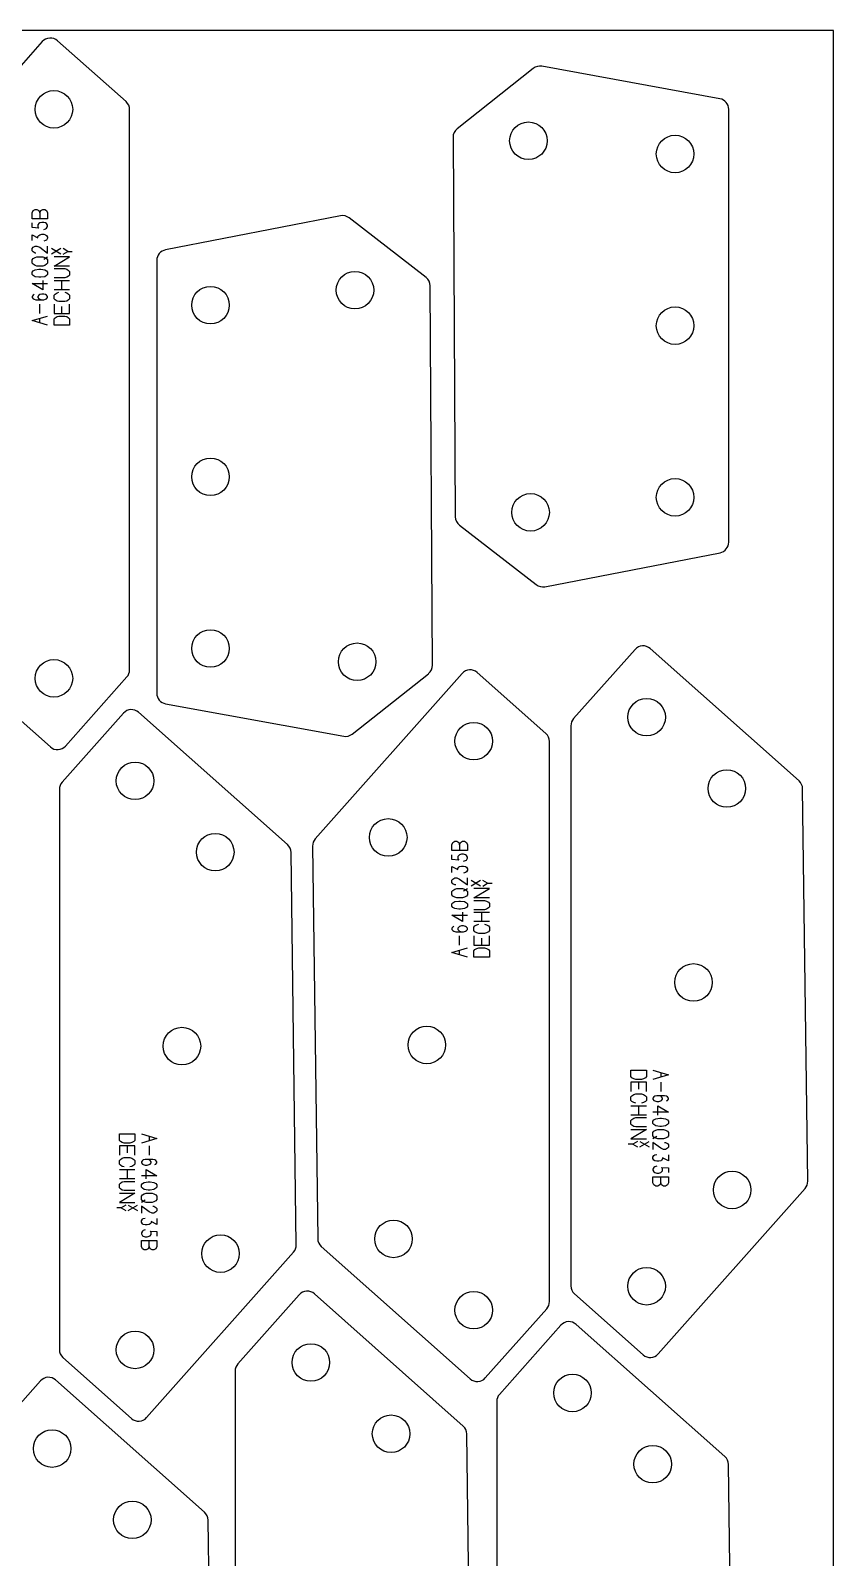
# Model space of a CAD drawing. Header units: millimetres. Extents: x 0 to 2500, y 0 to 1253.
# Drawn here: x 2126 to 2500, y 538 to 1250 of the extents above; entities that cross this region are included whole.
import ezdxf

# ---------------------------------------------------------------- set-up
doc = ezdxf.new("R2010")
doc.units = ezdxf.units.MM
doc.layers.add('PARTS', color=4, linetype='CONTINUOUS')
doc.layers.add('PLATE', color=2, linetype='CONTINUOUS')

msp = doc.modelspace()

# ---------------------------------------------------------------- linework, layer by layer
at = {"layer": 'PARTS'}
for p, q in [((2170.28, 1216.86), (2138.31, 1245.25)), ((2131.25, 1244.83), (2062.81, 1167.78)), ((2360.08, 1232.35), (2324.6, 1204.19)), ((2447.07, 1218.22), (2364.09, 1233.35)), ((2171.96, 952.12), (2171.96, 1213.12)), ((2451.18, 1011.59), (2451.18, 1213.3)), ((2322.7, 1200.25), (2323.74, 1023.45)), ((2126.51, 1165.03), (2126.96, 1166.11)), ((2126.51, 1162.33), (2126.51, 1165.03)), ((2133.71, 1162.33), (2126.51, 1162.33)), ((2126.51, 1158.16), (2126.51, 1160.32)), ((2126.96, 1166.11), (2127.86, 1166.65)), ((2127.86, 1166.65), (2128.76, 1166.65)), ((2128.76, 1166.65), (2129.66, 1166.11)), ((2129.66, 1160.05), (2129.21, 1159.51)), ((2129.66, 1166.11), (2130.11, 1165.03)), ((2130.11, 1160.32), (2129.66, 1160.05)), ((2130.11, 1165.03), (2130.56, 1166.11)), ((2130.11, 1165.03), (2130.11, 1162.33)), ((2131.01, 1160.59), (2130.11, 1160.32)), ((2130.56, 1166.11), (2131.46, 1166.65)), ((2131.91, 1160.59), (2131.01, 1160.59)), ((2131.46, 1166.65), (2132.36, 1166.65)), ((2132.81, 1160.32), (2131.91, 1160.59)), ((2132.36, 1166.65), (2133.26, 1166.11)), ((2133.26, 1160.05), (2132.81, 1160.32)), ((2133.26, 1166.11), (2133.71, 1165.03)), ((2133.71, 1159.24), (2133.26, 1160.05)), ((2133.71, 1165.03), (2133.71, 1162.33)), ((2270.29, 1163.66), (2188.67, 1147.82)), ((2310.13, 1134.98), (2274.3, 1162.71)), ((2129.66, 1157.89), (2126.51, 1158.16)), ((2126.51, 1152.1), (2126.51, 1154.8)), ((2126.51, 1154.8), (2129.21, 1153.45)), ((2129.21, 1159.51), (2129.21, 1158.43)), ((2129.21, 1158.43), (2129.66, 1157.89)), ((2129.21, 1153.99), (2129.66, 1154.53)), ((2129.21, 1153.45), (2129.21, 1153.99)), ((2129.66, 1154.53), (2130.11, 1154.8)), ((2130.11, 1154.8), (2131.01, 1155.07)), ((2131.01, 1155.07), (2131.91, 1155.07)), ((2131.91, 1157.35), (2132.81, 1157.62)), ((2131.91, 1155.07), (2132.81, 1154.8)), ((2132.81, 1157.62), (2133.26, 1157.89)), ((2132.81, 1154.8), (2133.26, 1154.53)), ((2133.26, 1157.89), (2133.71, 1158.7)), ((2133.26, 1154.53), (2133.71, 1153.72)), ((2133.71, 1153.18), (2133.26, 1152.37)), ((2133.71, 1158.7), (2133.71, 1159.24)), ((2133.71, 1153.72), (2133.71, 1153.18)), ((2126.51, 1148.47), (2126.96, 1149.01)), ((2126.51, 1147.39), (2126.51, 1148.47)), ((2126.96, 1146.85), (2126.51, 1147.39)), ((2126.96, 1149.01), (2127.86, 1149.55)), ((2127.86, 1146.31), (2126.96, 1146.85)), ((2127.86, 1149.55), (2128.76, 1149.55)), ((2128.31, 1146.31), (2127.86, 1146.31)), ((2128.76, 1149.55), (2130.11, 1149.01)), ((2130.11, 1149.01), (2133.71, 1146.31)), ((2132.81, 1152.1), (2131.91, 1151.83)), ((2133.26, 1152.37), (2132.81, 1152.1)), ((2133.71, 1146.31), (2133.71, 1149.55)), ((2139.83, 1145.77), (2135.51, 1148.36)), ((2139.83, 1148.36), (2135.51, 1145.77)), ((2143.07, 1147.07), (2140.91, 1148.36)), ((2140.91, 1145.77), (2143.07, 1147.07)), ((2143.07, 1147.07), (2145.23, 1147.07)), ((2126.51, 1143.22), (2126.96, 1143.76)), ((2126.51, 1141.6), (2126.51, 1143.22)), ((2126.96, 1141.06), (2126.51, 1141.6)), ((2126.96, 1143.76), (2127.86, 1144.3)), ((2127.86, 1140.52), (2126.96, 1141.06)), ((2126.96, 1137.97), (2127.86, 1138.51)), ((2127.86, 1144.3), (2128.76, 1144.57)), ((2128.76, 1140.25), (2127.86, 1140.52)), ((2127.86, 1138.51), (2129.66, 1138.78)), ((2128.76, 1144.57), (2131.46, 1144.57)), ((2131.46, 1140.25), (2128.76, 1140.25)), ((2129.66, 1138.78), (2130.56, 1138.78)), ((2130.56, 1138.78), (2132.36, 1138.51)), ((2131.46, 1144.57), (2132.36, 1144.3)), ((2132.36, 1140.52), (2131.46, 1140.25)), ((2131.91, 1143.49), (2133.71, 1144.57)), ((2132.36, 1144.3), (2133.26, 1143.76)), ((2133.26, 1141.06), (2132.36, 1140.52)), ((2132.36, 1138.51), (2133.26, 1137.97)), ((2133.26, 1143.76), (2133.71, 1143.22)), ((2133.71, 1141.6), (2133.26, 1141.06)), ((2133.71, 1143.22), (2133.71, 1141.6)), ((2136.77, 1140.25), (2143.97, 1144.57)), ((2143.97, 1144.57), (2136.77, 1144.57)), ((2143.97, 1140.25), (2136.77, 1140.25)), ((2136.77, 1139.05), (2141.72, 1139.05)), ((2141.72, 1139.05), (2142.62, 1138.78)), ((2142.62, 1138.78), (2143.52, 1138.24)), ((2184.62, 1142.91), (2184.62, 941.21)), ((2126.51, 1137.43), (2126.96, 1137.97)), ((2126.51, 1136.35), (2126.51, 1137.43)), ((2126.96, 1135.81), (2126.51, 1136.35)), ((2131.46, 1129.21), (2126.51, 1132.18)), ((2126.51, 1132.18), (2133.71, 1132.18)), ((2127.86, 1135.27), (2126.96, 1135.81)), ((2129.66, 1135), (2127.86, 1135.27)), ((2130.56, 1135), (2129.66, 1135)), ((2132.36, 1135.27), (2130.56, 1135)), ((2131.46, 1133.53), (2131.46, 1129.21)), ((2133.26, 1135.81), (2132.36, 1135.27)), ((2133.26, 1137.97), (2133.71, 1137.43)), ((2133.71, 1136.35), (2133.26, 1135.81)), ((2133.71, 1137.43), (2133.71, 1136.35)), ((2141.72, 1134.73), (2136.77, 1134.73)), ((2136.77, 1133.53), (2143.97, 1133.53)), ((2140.37, 1129.21), (2140.37, 1133.53)), ((2142.62, 1135), (2141.72, 1134.73)), ((2143.52, 1135.54), (2142.62, 1135)), ((2143.52, 1138.24), (2143.97, 1137.7)), ((2143.97, 1136.08), (2143.52, 1135.54)), ((2143.97, 1137.7), (2143.97, 1136.08)), ((2126.96, 1126.66), (2126.51, 1126.12)), ((2126.51, 1126.12), (2126.51, 1125.58)), ((2126.51, 1125.58), (2126.96, 1125.04)), ((2127.41, 1126.93), (2126.96, 1126.66)), ((2126.96, 1125.04), (2127.41, 1124.77)), ((2127.41, 1124.77), (2128.31, 1124.5)), ((2128.31, 1124.5), (2131.91, 1124.5)), ((2129.66, 1126.66), (2129.21, 1126.12)), ((2129.21, 1126.12), (2129.21, 1125.58)), ((2129.21, 1125.58), (2129.66, 1125.04)), ((2130.11, 1126.93), (2129.66, 1126.66)), ((2129.66, 1125.04), (2130.11, 1124.77)), ((2131.01, 1127.2), (2130.11, 1126.93)), ((2130.11, 1124.77), (2131.01, 1124.5)), ((2131.91, 1127.2), (2131.01, 1127.2)), ((2132.81, 1126.93), (2131.91, 1127.2)), ((2131.91, 1124.5), (2132.81, 1124.77)), ((2133.26, 1126.66), (2132.81, 1126.93)), ((2132.81, 1124.77), (2133.26, 1125.04)), ((2133.71, 1126.12), (2133.26, 1126.66)), ((2133.26, 1125.04), (2133.71, 1125.58)), ((2133.71, 1125.58), (2133.71, 1126.12)), ((2143.97, 1129.21), (2136.77, 1129.21)), ((2136.77, 1126.66), (2137.22, 1127.2)), ((2136.77, 1125.04), (2136.77, 1126.66)), ((2137.22, 1124.5), (2136.77, 1125.04)), ((2137.22, 1127.2), (2138.12, 1127.74)), ((2138.12, 1123.96), (2137.22, 1124.5)), ((2138.12, 1127.74), (2139.02, 1128.01)), ((2141.72, 1128.01), (2142.62, 1127.74)), ((2142.62, 1127.74), (2143.52, 1127.2)), ((2143.52, 1124.5), (2142.62, 1123.96)), ((2143.52, 1127.2), (2143.97, 1126.66)), ((2143.97, 1125.04), (2143.52, 1124.5)), ((2143.97, 1126.66), (2143.97, 1125.04)), ((2313.1, 954.26), (2312.06, 1131.05)), ((2130.11, 1118.17), (2130.11, 1122.49)), ((2136.77, 1122.49), (2136.77, 1118.17)), ((2136.77, 1118.17), (2143.97, 1118.17)), ((2139.02, 1123.69), (2138.12, 1123.96)), ((2141.72, 1123.69), (2139.02, 1123.69)), ((2140.37, 1118.17), (2140.37, 1121.41)), ((2142.62, 1123.96), (2141.72, 1123.69)), ((2143.97, 1118.17), (2143.97, 1122.49)), ((2126.51, 1114.81), (2133.71, 1116.97)), ((2133.71, 1112.65), (2126.51, 1114.81)), ((2130.11, 1113.73), (2130.11, 1115.89)), ((2136.77, 1115.62), (2137.22, 1116.16)), ((2136.77, 1112.65), (2136.77, 1115.62)), ((2143.97, 1112.65), (2136.77, 1112.65)), ((2137.22, 1116.16), (2138.12, 1116.7)), ((2138.12, 1116.7), (2139.02, 1116.97)), ((2139.02, 1116.97), (2141.72, 1116.97)), ((2141.72, 1116.97), (2142.62, 1116.7)), ((2142.62, 1116.7), (2143.52, 1116.16)), ((2143.52, 1116.16), (2143.97, 1115.62)), ((2143.97, 1115.62), (2143.97, 1112.65)), ((2325.67, 1019.53), (2361.5, 991.8)), ((2365.51, 990.84), (2447.13, 1006.68)), ((2065.64, 977.78), (2135.01, 916.15)), ((2407.5, 961.58), (2378.88, 929.35)), ((2483.94, 900.37), (2414.56, 961.99)), ((2142.07, 916.57), (2170.7, 948.8)), ((2326.91, 950.41), (2258.47, 873.36)), ((2275.72, 922.15), (2311.2, 950.31)), ((2365.94, 922.44), (2333.97, 950.83)), ((2245.51, 870.7), (2176.13, 932.32)), ((2188.73, 936.29), (2271.71, 921.15)), ((2169.07, 931.9), (2140.45, 899.68)), ((2377.62, 926.03), (2377.62, 665.03)), ((2367.62, 657.69), (2367.62, 918.7)), ((2488.03, 713.75), (2485.62, 896.7)), ((2139.19, 896.36), (2139.19, 635.35)), ((2257.21, 869.97), (2259.62, 687.03)), ((2322.17, 870.61), (2322.62, 871.69)), ((2322.17, 867.91), (2322.17, 870.61)), ((2322.62, 871.69), (2323.52, 872.23)), ((2323.52, 872.23), (2324.42, 872.23)), ((2324.42, 872.23), (2325.32, 871.69)), ((2325.32, 871.69), (2325.77, 870.61)), ((2325.77, 870.61), (2326.22, 871.69)), ((2325.77, 870.61), (2325.77, 867.91)), ((2326.22, 871.69), (2327.12, 872.23)), ((2327.12, 872.23), (2328.02, 872.23)), ((2328.02, 872.23), (2328.92, 871.69)), ((2328.92, 871.69), (2329.37, 870.61)), ((2329.37, 870.61), (2329.37, 867.91)), ((2249.59, 684.08), (2247.19, 867.02)), ((2329.37, 867.91), (2322.17, 867.91)), ((2322.17, 863.74), (2322.17, 865.9)), ((2325.32, 863.47), (2322.17, 863.74)), ((2325.32, 865.63), (2324.87, 865.09)), ((2324.87, 865.09), (2324.87, 864.01)), ((2324.87, 864.01), (2325.32, 863.47)), ((2325.77, 865.9), (2325.32, 865.63)), ((2326.67, 866.17), (2325.77, 865.9)), ((2327.57, 866.17), (2326.67, 866.17)), ((2328.47, 865.9), (2327.57, 866.17)), ((2327.57, 862.93), (2328.47, 863.2)), ((2328.92, 865.63), (2328.47, 865.9)), ((2328.47, 863.2), (2328.92, 863.47)), ((2329.37, 864.82), (2328.92, 865.63)), ((2328.92, 863.47), (2329.37, 864.28)), ((2329.37, 864.28), (2329.37, 864.82)), ((2322.17, 857.68), (2322.17, 860.38)), ((2322.17, 860.38), (2324.87, 859.03)), ((2322.17, 854.05), (2322.62, 854.59)), ((2322.17, 852.97), (2322.17, 854.05)), ((2322.62, 854.59), (2323.52, 855.13)), ((2323.52, 855.13), (2324.42, 855.13)), ((2324.42, 855.13), (2325.77, 854.59)), ((2324.87, 859.57), (2325.32, 860.11)), ((2324.87, 859.03), (2324.87, 859.57)), ((2325.32, 860.11), (2325.77, 860.38)), ((2325.77, 860.38), (2326.67, 860.65)), ((2325.77, 854.59), (2329.37, 851.89)), ((2326.67, 860.65), (2327.57, 860.65)), ((2327.57, 860.65), (2328.47, 860.38)), ((2328.47, 857.68), (2327.57, 857.41)), ((2328.47, 860.38), (2328.92, 860.11)), ((2328.92, 857.95), (2328.47, 857.68)), ((2328.92, 860.11), (2329.37, 859.3)), ((2329.37, 858.76), (2328.92, 857.95)), ((2329.37, 859.3), (2329.37, 858.76)), ((2329.37, 851.89), (2329.37, 855.13)), ((2335.49, 851.35), (2331.17, 853.94)), ((2335.49, 853.94), (2331.17, 851.35)), ((2338.73, 852.65), (2336.57, 853.94)), ((2322.62, 852.43), (2322.17, 852.97)), ((2322.17, 848.8), (2322.62, 849.34)), ((2322.17, 847.18), (2322.17, 848.8)), ((2322.62, 846.64), (2322.17, 847.18)), ((2323.52, 851.89), (2322.62, 852.43)), ((2322.62, 849.34), (2323.52, 849.88)), ((2323.97, 851.89), (2323.52, 851.89)), ((2323.52, 849.88), (2324.42, 850.15)), ((2324.42, 850.15), (2327.12, 850.15)), ((2327.12, 850.15), (2328.02, 849.88)), ((2327.57, 849.07), (2329.37, 850.15)), ((2328.02, 849.88), (2328.92, 849.34)), ((2328.92, 849.34), (2329.37, 848.8)), ((2329.37, 847.18), (2328.92, 846.64)), ((2329.37, 848.8), (2329.37, 847.18)), ((2332.43, 845.83), (2339.63, 850.15)), ((2339.63, 850.15), (2332.43, 850.15)), ((2336.57, 851.35), (2338.73, 852.65)), ((2338.73, 852.65), (2340.89, 852.65)), ((2322.17, 843.01), (2322.62, 843.55)), ((2322.17, 841.93), (2322.17, 843.01)), ((2322.62, 841.39), (2322.17, 841.93)), ((2323.52, 846.1), (2322.62, 846.64)), ((2322.62, 843.55), (2323.52, 844.09)), ((2323.52, 840.85), (2322.62, 841.39)), ((2324.42, 845.83), (2323.52, 846.1)), ((2323.52, 844.09), (2325.32, 844.36)), ((2325.32, 840.58), (2323.52, 840.85)), ((2327.12, 845.83), (2324.42, 845.83)), ((2325.32, 844.36), (2326.22, 844.36)), ((2326.22, 840.58), (2325.32, 840.58)), ((2326.22, 844.36), (2328.02, 844.09)), ((2328.02, 840.85), (2326.22, 840.58)), ((2328.02, 846.1), (2327.12, 845.83)), ((2328.92, 846.64), (2328.02, 846.1)), ((2328.02, 844.09), (2328.92, 843.55)), ((2328.92, 841.39), (2328.02, 840.85)), ((2328.92, 843.55), (2329.37, 843.01)), ((2329.37, 841.93), (2328.92, 841.39)), ((2329.37, 843.01), (2329.37, 841.93)), ((2339.63, 845.83), (2332.43, 845.83)), ((2332.43, 844.63), (2337.38, 844.63)), ((2337.38, 840.31), (2332.43, 840.31)), ((2337.38, 844.63), (2338.28, 844.36)), ((2338.28, 840.58), (2337.38, 840.31)), ((2338.28, 844.36), (2339.18, 843.82)), ((2339.18, 841.12), (2338.28, 840.58)), ((2339.18, 843.82), (2339.63, 843.28)), ((2339.63, 841.66), (2339.18, 841.12)), ((2339.63, 843.28), (2339.63, 841.66)), ((2327.12, 834.79), (2322.17, 837.76)), ((2322.17, 837.76), (2329.37, 837.76)), ((2323.07, 832.51), (2322.62, 832.24)), ((2325.77, 832.51), (2325.32, 832.24)), ((2326.67, 832.78), (2325.77, 832.51)), ((2327.57, 832.78), (2326.67, 832.78)), ((2327.12, 839.11), (2327.12, 834.79)), ((2328.47, 832.51), (2327.57, 832.78)), ((2328.92, 832.24), (2328.47, 832.51)), ((2332.43, 839.11), (2339.63, 839.11)), ((2339.63, 834.79), (2332.43, 834.79)), ((2332.43, 832.24), (2332.88, 832.78)), ((2332.88, 832.78), (2333.78, 833.32)), ((2333.78, 833.32), (2334.68, 833.59)), ((2336.03, 834.79), (2336.03, 839.11)), ((2337.38, 833.59), (2338.28, 833.32)), ((2338.28, 833.32), (2339.18, 832.78)), ((2339.18, 832.78), (2339.63, 832.24)), ((2322.62, 832.24), (2322.17, 831.7)), ((2322.17, 831.7), (2322.17, 831.16)), ((2322.17, 831.16), (2322.62, 830.62)), ((2322.62, 830.62), (2323.07, 830.35)), ((2323.07, 830.35), (2323.97, 830.08)), ((2323.97, 830.08), (2327.57, 830.08)), ((2325.32, 832.24), (2324.87, 831.7)), ((2324.87, 831.7), (2324.87, 831.16)), ((2324.87, 831.16), (2325.32, 830.62)), ((2325.32, 830.62), (2325.77, 830.35)), ((2325.77, 830.35), (2326.67, 830.08)), ((2325.77, 823.75), (2325.77, 828.07)), ((2327.57, 830.08), (2328.47, 830.35)), ((2328.47, 830.35), (2328.92, 830.62)), ((2329.37, 831.7), (2328.92, 832.24)), ((2328.92, 830.62), (2329.37, 831.16)), ((2329.37, 831.16), (2329.37, 831.7)), ((2332.43, 830.62), (2332.43, 832.24)), ((2332.88, 830.08), (2332.43, 830.62)), ((2332.43, 828.07), (2332.43, 823.75)), ((2333.78, 829.54), (2332.88, 830.08)), ((2334.68, 829.27), (2333.78, 829.54)), ((2337.38, 829.27), (2334.68, 829.27)), ((2336.03, 823.75), (2336.03, 826.99)), ((2338.28, 829.54), (2337.38, 829.27)), ((2339.18, 830.08), (2338.28, 829.54)), ((2339.63, 830.62), (2339.18, 830.08)), ((2339.63, 832.24), (2339.63, 830.62)), ((2339.63, 823.75), (2339.63, 828.07)), ((2322.17, 820.39), (2329.37, 822.55)), ((2329.37, 818.23), (2322.17, 820.39)), ((2325.77, 819.31), (2325.77, 821.47)), ((2332.43, 823.75), (2339.63, 823.75)), ((2332.43, 821.2), (2332.88, 821.74)), ((2332.43, 818.23), (2332.43, 821.2)), ((2332.88, 821.74), (2333.78, 822.28)), ((2333.78, 822.28), (2334.68, 822.55)), ((2334.68, 822.55), (2337.38, 822.55)), ((2337.38, 822.55), (2338.28, 822.28)), ((2338.28, 822.28), (2339.18, 821.74)), ((2339.18, 821.74), (2339.63, 821.2)), ((2339.63, 821.2), (2339.63, 818.23)), ((2339.63, 818.23), (2332.43, 818.23)), ((2405.6, 762.53), (2405.6, 765.5)), ((2405.6, 765.5), (2412.8, 765.5)), ((2406.05, 761.99), (2405.6, 762.53)), ((2406.95, 761.45), (2406.05, 761.99)), ((2407.85, 761.18), (2406.95, 761.45)), ((2411.45, 761.45), (2410.55, 761.18)), ((2412.35, 761.99), (2411.45, 761.45)), ((2412.8, 762.53), (2412.35, 761.99)), ((2412.8, 765.5), (2412.8, 762.53)), ((2415.86, 765.5), (2423.06, 763.34)), ((2423.06, 763.34), (2415.86, 761.18)), ((2419.46, 764.42), (2419.46, 762.26)), ((2412.8, 759.98), (2405.6, 759.98)), ((2405.6, 759.98), (2405.6, 755.66)), ((2406.95, 754.19), (2407.85, 754.46)), ((2410.55, 761.18), (2407.85, 761.18)), ((2407.85, 754.46), (2410.55, 754.46)), ((2409.2, 759.98), (2409.2, 756.74)), ((2410.55, 754.46), (2411.45, 754.19)), ((2412.8, 755.66), (2412.8, 759.98)), ((2419.46, 759.98), (2419.46, 755.66)), ((2405.6, 753.11), (2406.05, 753.65)), ((2405.6, 751.49), (2405.6, 753.11)), ((2406.05, 750.95), (2405.6, 751.49)), ((2405.6, 748.94), (2412.8, 748.94)), ((2406.05, 753.65), (2406.95, 754.19)), ((2406.95, 750.41), (2406.05, 750.95)), ((2407.85, 750.14), (2406.95, 750.41)), ((2409.2, 748.94), (2409.2, 744.62)), ((2411.45, 750.41), (2410.55, 750.14)), ((2411.45, 754.19), (2412.35, 753.65)), ((2412.35, 750.95), (2411.45, 750.41)), ((2412.35, 753.65), (2412.8, 753.11)), ((2412.8, 751.49), (2412.35, 750.95)), ((2412.8, 753.11), (2412.8, 751.49)), ((2416.31, 753.11), (2415.86, 752.57)), ((2415.86, 752.57), (2415.86, 752.03)), ((2415.86, 752.03), (2416.31, 751.49)), ((2416.76, 753.38), (2416.31, 753.11)), ((2416.31, 751.49), (2416.76, 751.22)), ((2417.66, 753.65), (2416.76, 753.38)), ((2416.76, 751.22), (2417.66, 750.95)), ((2421.26, 753.65), (2417.66, 753.65)), ((2417.66, 750.95), (2418.56, 750.95)), ((2418.11, 744.62), (2418.11, 748.94)), ((2418.11, 748.94), (2423.06, 745.97)), ((2419.46, 753.38), (2418.56, 753.65)), ((2418.56, 750.95), (2419.46, 751.22)), ((2419.91, 753.11), (2419.46, 753.38)), ((2419.46, 751.22), (2419.91, 751.49)), ((2420.36, 752.57), (2419.91, 753.11)), ((2419.91, 751.49), (2420.36, 752.03)), ((2420.36, 752.03), (2420.36, 752.57)), ((2422.16, 753.38), (2421.26, 753.65)), ((2422.61, 753.11), (2422.16, 753.38)), ((2422.16, 751.22), (2422.61, 751.49)), ((2423.06, 752.57), (2422.61, 753.11)), ((2422.61, 751.49), (2423.06, 752.03)), ((2423.06, 752.03), (2423.06, 752.57)), ((2412.8, 744.62), (2405.6, 744.62)), ((2405.6, 742.07), (2406.05, 742.61)), ((2405.6, 740.45), (2405.6, 742.07)), ((2406.05, 739.91), (2405.6, 740.45)), ((2406.05, 742.61), (2406.95, 743.15)), ((2406.95, 743.15), (2407.85, 743.42)), ((2407.85, 743.42), (2412.8, 743.42)), ((2423.06, 745.97), (2415.86, 745.97)), ((2415.86, 741.8), (2416.31, 742.34)), ((2415.86, 740.72), (2415.86, 741.8)), ((2416.31, 740.18), (2415.86, 740.72)), ((2416.31, 742.34), (2417.21, 742.88)), ((2417.21, 739.64), (2416.31, 740.18)), ((2417.21, 742.88), (2419.01, 743.15)), ((2419.01, 743.15), (2419.91, 743.15)), ((2419.91, 743.15), (2421.71, 742.88)), ((2421.71, 742.88), (2422.61, 742.34)), ((2422.61, 740.18), (2421.71, 739.64)), ((2422.61, 742.34), (2423.06, 741.8)), ((2423.06, 740.72), (2422.61, 740.18)), ((2423.06, 741.8), (2423.06, 740.72)), ((2167.17, 732.85), (2167.17, 735.82)), ((2167.17, 735.82), (2174.37, 735.82)), ((2174.37, 735.82), (2174.37, 732.85)), ((2177.43, 735.82), (2184.63, 733.66)), ((2184.63, 733.66), (2177.43, 731.5)), ((2181.03, 734.74), (2181.03, 732.58)), ((2405.6, 737.9), (2412.8, 737.9)), ((2412.8, 737.9), (2405.6, 733.58)), ((2405.6, 733.58), (2412.8, 733.58)), ((2406.95, 739.37), (2406.05, 739.91)), ((2407.85, 739.1), (2406.95, 739.37)), ((2412.8, 739.1), (2407.85, 739.1)), ((2415.86, 736.55), (2416.31, 737.09)), ((2415.86, 734.93), (2415.86, 736.55)), ((2416.31, 734.39), (2415.86, 734.93)), ((2417.66, 734.66), (2415.86, 733.58)), ((2416.31, 737.09), (2417.21, 737.63)), ((2417.21, 733.85), (2416.31, 734.39)), ((2419.01, 739.37), (2417.21, 739.64)), ((2417.21, 737.63), (2418.11, 737.9)), ((2418.11, 733.58), (2417.21, 733.85)), ((2418.11, 737.9), (2420.81, 737.9)), ((2420.81, 733.58), (2418.11, 733.58)), ((2419.91, 739.37), (2419.01, 739.37)), ((2421.71, 739.64), (2419.91, 739.37)), ((2420.81, 737.9), (2421.71, 737.63)), ((2421.71, 733.85), (2420.81, 733.58)), ((2421.71, 737.63), (2422.61, 737.09)), ((2422.61, 734.39), (2421.71, 733.85)), ((2422.61, 737.09), (2423.06, 736.55)), ((2423.06, 734.93), (2422.61, 734.39)), ((2423.06, 736.55), (2423.06, 734.93)), ((2167.62, 732.31), (2167.17, 732.85)), ((2174.37, 730.3), (2167.17, 730.3)), ((2167.17, 730.3), (2167.17, 725.98)), ((2168.52, 731.77), (2167.62, 732.31)), ((2169.42, 731.5), (2168.52, 731.77)), ((2172.12, 731.5), (2169.42, 731.5)), ((2170.77, 730.3), (2170.77, 727.06)), ((2173.02, 731.77), (2172.12, 731.5)), ((2173.92, 732.31), (2173.02, 731.77)), ((2174.37, 732.85), (2173.92, 732.31)), ((2174.37, 725.98), (2174.37, 730.3)), ((2181.03, 730.3), (2181.03, 725.98)), ((2406.5, 731.08), (2404.34, 731.08)), ((2408.66, 732.38), (2406.5, 731.08)), ((2406.5, 731.08), (2408.66, 729.78)), ((2409.74, 732.38), (2414.06, 729.78)), ((2409.74, 729.78), (2414.06, 732.38)), ((2419.46, 729.14), (2415.86, 731.84)), ((2415.86, 731.84), (2415.86, 728.6)), ((2415.86, 724.97), (2416.31, 725.78)), ((2416.31, 725.78), (2416.76, 726.05)), ((2416.76, 726.05), (2417.66, 726.32)), ((2420.81, 728.6), (2419.46, 729.14)), ((2421.71, 728.6), (2420.81, 728.6)), ((2421.26, 731.84), (2421.71, 731.84)), ((2421.71, 731.84), (2422.61, 731.3)), ((2422.61, 729.14), (2421.71, 728.6)), ((2422.61, 731.3), (2423.06, 730.76)), ((2423.06, 729.68), (2422.61, 729.14)), ((2423.06, 730.76), (2423.06, 729.68)), ((2423.06, 726.05), (2423.06, 723.35)), ((2167.17, 723.43), (2167.62, 723.97)), ((2167.17, 721.81), (2167.17, 723.43)), ((2167.62, 721.27), (2167.17, 721.81)), ((2167.17, 719.26), (2174.37, 719.26)), ((2167.62, 723.97), (2168.52, 724.51)), ((2168.52, 720.73), (2167.62, 721.27)), ((2168.52, 724.51), (2169.42, 724.78)), ((2169.42, 720.46), (2168.52, 720.73)), ((2169.42, 724.78), (2172.12, 724.78)), ((2170.77, 719.26), (2170.77, 714.94)), ((2172.12, 724.78), (2173.02, 724.51)), ((2173.02, 720.73), (2172.12, 720.46)), ((2173.02, 724.51), (2173.92, 723.97)), ((2173.92, 721.27), (2173.02, 720.73)), ((2173.92, 723.97), (2174.37, 723.43)), ((2174.37, 721.81), (2173.92, 721.27)), ((2174.37, 723.43), (2174.37, 721.81)), ((2177.88, 723.43), (2177.43, 722.89)), ((2177.43, 722.89), (2177.43, 722.35)), ((2177.43, 722.35), (2177.88, 721.81)), ((2178.33, 723.7), (2177.88, 723.43)), ((2177.88, 721.81), (2178.33, 721.54)), ((2179.23, 723.97), (2178.33, 723.7)), ((2178.33, 721.54), (2179.23, 721.27)), ((2182.83, 723.97), (2179.23, 723.97)), ((2179.23, 721.27), (2180.13, 721.27)), ((2179.68, 714.94), (2179.68, 719.26)), ((2179.68, 719.26), (2184.63, 716.29)), ((2181.03, 723.7), (2180.13, 723.97)), ((2180.13, 721.27), (2181.03, 721.54)), ((2181.48, 723.43), (2181.03, 723.7)), ((2181.03, 721.54), (2181.48, 721.81)), ((2181.93, 722.89), (2181.48, 723.43)), ((2181.48, 721.81), (2181.93, 722.35)), ((2181.93, 722.35), (2181.93, 722.89)), ((2183.73, 723.7), (2182.83, 723.97)), ((2184.18, 723.43), (2183.73, 723.7)), ((2183.73, 721.54), (2184.18, 721.81)), ((2184.63, 722.89), (2184.18, 723.43)), ((2184.18, 721.81), (2184.63, 722.35)), ((2184.63, 722.35), (2184.63, 722.89)), ((2415.86, 724.43), (2415.86, 724.97)), ((2416.31, 723.62), (2415.86, 724.43)), ((2416.31, 720.26), (2415.86, 719.45)), ((2415.86, 719.45), (2415.86, 718.91)), ((2415.86, 718.91), (2416.31, 718.1)), ((2416.76, 723.35), (2416.31, 723.62)), ((2416.76, 720.53), (2416.31, 720.26)), ((2417.66, 723.08), (2416.76, 723.35)), ((2417.66, 720.8), (2416.76, 720.53)), ((2418.56, 723.08), (2417.66, 723.08)), ((2419.46, 723.35), (2418.56, 723.08)), ((2419.91, 723.62), (2419.46, 723.35)), ((2420.36, 724.16), (2419.91, 723.62)), ((2420.36, 719.72), (2419.91, 720.26)), ((2419.91, 720.26), (2423.06, 719.99)), ((2423.06, 723.35), (2420.36, 724.7)), ((2420.36, 724.7), (2420.36, 724.16)), ((2420.36, 718.64), (2420.36, 719.72)), ((2423.06, 719.99), (2423.06, 717.83)), ((2174.37, 714.94), (2167.17, 714.94)), ((2167.17, 712.39), (2167.62, 712.93)), ((2167.17, 710.77), (2167.17, 712.39)), ((2167.62, 712.93), (2168.52, 713.47)), ((2168.52, 713.47), (2169.42, 713.74)), ((2169.42, 713.74), (2174.37, 713.74)), ((2184.63, 716.29), (2177.43, 716.29)), ((2177.43, 712.12), (2177.88, 712.66)), ((2177.43, 711.04), (2177.43, 712.12)), ((2177.88, 712.66), (2178.78, 713.2)), ((2178.78, 713.2), (2180.58, 713.47)), ((2180.58, 713.47), (2181.48, 713.47)), ((2181.48, 713.47), (2183.28, 713.2)), ((2183.28, 713.2), (2184.18, 712.66)), ((2184.18, 712.66), (2184.63, 712.12)), ((2184.63, 712.12), (2184.63, 711.04)), ((2415.86, 715.82), (2423.06, 715.82)), ((2415.86, 713.12), (2415.86, 715.82)), ((2416.31, 712.04), (2415.86, 713.12)), ((2416.31, 718.1), (2416.76, 717.83)), ((2417.21, 711.5), (2416.31, 712.04)), ((2416.76, 717.83), (2417.66, 717.56)), ((2417.66, 717.56), (2418.56, 717.56)), ((2419.01, 712.04), (2418.11, 711.5)), ((2418.56, 717.56), (2419.46, 717.83)), ((2419.46, 713.12), (2419.01, 712.04)), ((2419.46, 717.83), (2419.91, 718.1)), ((2419.46, 713.12), (2419.46, 715.82)), ((2419.91, 712.04), (2419.46, 713.12)), ((2419.91, 718.1), (2420.36, 718.64)), ((2420.81, 711.5), (2419.91, 712.04)), ((2422.61, 712.04), (2421.71, 711.5)), ((2423.06, 713.12), (2422.61, 712.04)), ((2423.06, 715.82), (2423.06, 713.12)), ((2167.62, 710.23), (2167.17, 710.77)), ((2167.17, 708.22), (2174.37, 708.22)), ((2174.37, 708.22), (2167.17, 703.9)), ((2168.52, 709.69), (2167.62, 710.23)), ((2169.42, 709.42), (2168.52, 709.69)), ((2174.37, 709.42), (2169.42, 709.42)), ((2177.88, 710.5), (2177.43, 711.04)), ((2177.43, 706.87), (2177.88, 707.41)), ((2177.43, 705.25), (2177.43, 706.87)), ((2177.88, 704.71), (2177.43, 705.25)), ((2179.23, 704.98), (2177.43, 703.9)), ((2178.78, 709.96), (2177.88, 710.5)), ((2177.88, 707.41), (2178.78, 707.95)), ((2178.78, 704.17), (2177.88, 704.71)), ((2180.58, 709.69), (2178.78, 709.96)), ((2178.78, 707.95), (2179.68, 708.22)), ((2179.68, 708.22), (2182.38, 708.22)), ((2181.48, 709.69), (2180.58, 709.69)), ((2183.28, 709.96), (2181.48, 709.69)), ((2182.38, 708.22), (2183.28, 707.95)), ((2184.18, 710.5), (2183.28, 709.96)), ((2183.28, 707.95), (2184.18, 707.41)), ((2184.18, 704.71), (2183.28, 704.17)), ((2184.63, 711.04), (2184.18, 710.5)), ((2184.18, 707.41), (2184.63, 706.87)), ((2184.63, 705.25), (2184.18, 704.71)), ((2184.63, 706.87), (2184.63, 705.25)), ((2418.11, 711.5), (2417.21, 711.5)), ((2418.32, 633.31), (2486.77, 710.37)), ((2421.71, 711.5), (2420.81, 711.5)), ((2168.07, 701.41), (2165.91, 701.41)), ((2167.17, 703.9), (2174.37, 703.9)), ((2170.23, 702.7), (2168.07, 701.41)), ((2168.07, 701.41), (2170.23, 700.11)), ((2171.31, 702.7), (2175.63, 700.11)), ((2171.31, 700.11), (2175.63, 702.7)), ((2181.03, 699.46), (2177.43, 702.16)), ((2177.43, 702.16), (2177.43, 698.92)), ((2179.68, 703.9), (2178.78, 704.17)), ((2182.38, 703.9), (2179.68, 703.9)), ((2182.38, 698.92), (2181.03, 699.46)), ((2183.28, 704.17), (2182.38, 703.9)), ((2183.28, 698.92), (2182.38, 698.92)), ((2182.83, 702.16), (2183.28, 702.16)), ((2183.28, 702.16), (2184.18, 701.62)), ((2184.18, 699.46), (2183.28, 698.92)), ((2184.18, 701.62), (2184.63, 701.08)), ((2184.63, 700), (2184.18, 699.46)), ((2184.63, 701.08), (2184.63, 700)), ((2177.43, 695.29), (2177.88, 696.1)), ((2177.43, 694.75), (2177.43, 695.29)), ((2177.88, 693.94), (2177.43, 694.75)), ((2177.88, 690.58), (2177.43, 689.77)), ((2177.88, 696.1), (2178.33, 696.37)), ((2178.33, 693.67), (2177.88, 693.94)), ((2178.33, 690.85), (2177.88, 690.58)), ((2178.33, 696.37), (2179.23, 696.64)), ((2179.23, 693.4), (2178.33, 693.67)), ((2179.23, 691.12), (2178.33, 690.85)), ((2180.13, 693.4), (2179.23, 693.4)), ((2181.03, 693.67), (2180.13, 693.4)), ((2181.48, 693.94), (2181.03, 693.67)), ((2181.93, 694.48), (2181.48, 693.94)), ((2181.93, 690.04), (2181.48, 690.58)), ((2181.48, 690.58), (2184.63, 690.31)), ((2184.63, 693.67), (2181.93, 695.02)), ((2181.93, 695.02), (2181.93, 694.48)), ((2184.63, 696.37), (2184.63, 693.67)), ((2184.63, 690.31), (2184.63, 688.15)), ((2177.43, 689.77), (2177.43, 689.23)), ((2177.43, 689.23), (2177.88, 688.42)), ((2177.43, 686.14), (2184.63, 686.14)), ((2177.43, 683.44), (2177.43, 686.14)), ((2177.88, 682.36), (2177.43, 683.44)), ((2177.88, 688.42), (2178.33, 688.15)), ((2178.33, 688.15), (2179.23, 687.88)), ((2179.23, 687.88), (2180.13, 687.88)), ((2180.13, 687.88), (2181.03, 688.15)), ((2181.03, 683.44), (2180.58, 682.36)), ((2181.03, 688.15), (2181.48, 688.42)), ((2181.03, 683.44), (2181.03, 686.14)), ((2181.48, 682.36), (2181.03, 683.44)), ((2181.48, 688.42), (2181.93, 688.96)), ((2181.93, 688.96), (2181.93, 690.04)), ((2184.63, 683.44), (2184.18, 682.36)), ((2184.63, 686.14), (2184.63, 683.44)), ((2261.3, 683.36), (2330.67, 621.73)), ((2178.78, 681.82), (2177.88, 682.36)), ((2179.68, 681.82), (2178.78, 681.82)), ((2180.58, 682.36), (2179.68, 681.82)), ((2179.89, 603.64), (2248.33, 680.7)), ((2182.38, 681.82), (2181.48, 682.36)), ((2183.28, 681.82), (2182.38, 681.82)), ((2184.18, 682.36), (2183.28, 681.82)), ((2251.02, 660.89), (2222.39, 628.67)), ((2327.45, 599.69), (2258.08, 661.31)), ((2379.3, 661.29), (2411.26, 632.9)), ((2337.73, 622.15), (2366.35, 654.37)), ((2372.96, 646.69), (2344.33, 614.46)), ((2449.39, 585.48), (2380.01, 647.11)), ((2140.87, 631.62), (2172.83, 603.22)), ((2130.41, 620.76), (2101.78, 588.54)), ((2206.84, 559.56), (2137.47, 621.18)), ((2221.13, 625.35), (2221.13, 364.35)), ((2343.07, 611.14), (2343.07, 350.14)), ((2331.54, 413.07), (2329.13, 596.02)), ((2453.48, 398.87), (2451.07, 581.81)), ((2210.93, 372.94), (2208.52, 555.88))]:
    msp.add_line(p, q, dxfattribs=at)
for centre in [(2136.66, 1213.28), (2357.81, 1198.64), (2426.18, 1192.47), (2276.98, 1129.02), (2209.62, 1122.04), (2426.18, 1112.47), (2209.62, 1042.04), (2426.18, 1032.47), (2358.82, 1025.48), (2209.62, 962.04), (2277.99, 955.87), (2136.66, 948.13), (2412.91, 930.02), (2332.32, 918.86), (2174.48, 900.35), (2450.3, 896.81), (2292.48, 874), (2211.86, 867.14), (2434.76, 806.43), (2196.33, 776.76), (2310.47, 777.3), (2452.76, 709.73), (2294.94, 686.91), (2214.33, 680.06), (2412.91, 664.87), (2332.32, 653.71), (2174.48, 635.2), (2256.43, 629.34), (2378.36, 615.13), (2293.81, 596.13), (2135.82, 589.21), (2415.75, 581.93), (2173.2, 556)]:
    msp.add_circle(centre, 8.75, dxfattribs=at)
for centre, start, end in [((2134.99, 1241.51), 408.38654, 138.38661), ((2363.19, 1228.43), 439.66239, 128.43348), ((2166.96, 1213.12), 360, 408.38657), ((2446.18, 1213.3), 360, 439.66425), ((2327.7, 1200.28), 128.43457, 180.33571), ((2271.24, 1158.75), 52.25273, 100.98211), ((2189.62, 1142.91), 100.98347, 180), ((2307.06, 1131.02), 0.33432, 52.25273), ((2328.74, 1023.48), 180.33432, 232.25273), ((2446.18, 1011.59), 280.98348, 360), ((2364.56, 995.75), 232.25273, 280.98212), ((2411.24, 958.26), 48.38659, 138.38667), ((2308.1, 954.23), -51.56543, 0.33571), ((2166.96, 952.12), 318.38664, 360), ((2330.65, 947.09), 408.38654, 138.38661), ((2189.62, 941.21), 180, 259.66424), ((2172.81, 928.58), 48.38659, 138.38667), ((2382.62, 926.03), 138.38664, 180), ((2272.61, 926.07), 259.66238, -51.56653), ((2362.62, 918.7), 360, 408.38657), ((2138.33, 919.89), 228.3866, 318.38668), ((2144.19, 896.36), 138.38664, 180), ((2480.62, 896.63), 0.75468, 48.38659), ((2242.19, 866.96), 0.75468, 48.38659), ((2262.21, 870.04), 138.38661, 180.75469), ((2483.03, 713.69), -41.61339, 0.75468), ((2244.6, 684.02), -41.61339, 0.75468), ((2264.62, 687.09), 180.75469, 228.3866), ((2254.76, 657.57), 48.38659, 138.38667), ((2382.62, 665.03), 180, 228.38656), ((2362.62, 657.69), 318.38664, 360), ((2376.69, 643.37), 48.38659, 138.38667), ((2144.19, 635.35), 180, 228.38656), ((2414.58, 636.64), 228.38653, -41.61339), ((2226.13, 625.35), 138.38664, 180), ((2134.14, 617.44), 48.38659, 138.38667), ((2333.99, 625.47), 228.3866, 318.38668), ((2348.07, 611.14), 138.38664, 180), ((2176.15, 606.96), 228.38653, -41.61339), ((2324.13, 595.95), 0.75468, 48.38659), ((2446.07, 581.74), 0.75468, 48.38659), ((2203.52, 555.82), 0.75468, 48.38659)]:
    msp.add_arc(centre, 5, start, end, dxfattribs=at)
at = {"layer": 'PLATE'}
for p, q in [((2500, 1250), (0, 1250)), ((2500, 0), (2500, 1250))]:
    msp.add_line(p, q, dxfattribs=at)

doc.saveas('drawing.dxf')
